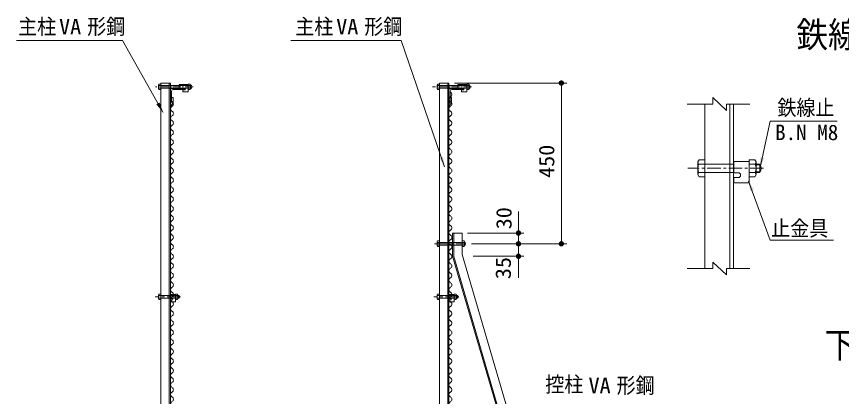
# Model space of a CAD drawing. Units: millimetres, scale not verified. Extents: x -4455 to 4455, y -3150 to 3150.
# Drawn here: x -437 to 1873, y 517 to 1581 of the extents above; entities that cross this region are included whole.
import ezdxf
from ezdxf.enums import TextEntityAlignment as Align

# ---------------------------------------------------------------- set-up
doc = ezdxf.new("R2010")
doc.units = ezdxf.units.MM
doc.header["$LTSCALE"] = 30
for name, pattern in [('DASHED', [7.5, 6, -1.5]), ('USER1', [2, 1.25, -0.25, 0.25, -0.25]), ('USER2', [1.125, 0.75, -0.125, 0.125, -0.125]), ('USER3', [4.7625, 3.175, -1.5875])]:
    doc.linetypes.add(name, pattern=pattern)
for name, color, linetype, lineweight in [('0-0_6文字', 3, 'Continuous', 9), ('0-2_1部材', 3, 'Continuous', 18), ('0-3_SUNPOU', 1, 'Continuous', 18), ('0-6_8部品', 7, 'Continuous', 18), ('0-7_7詳細', 7, 'Continuous', 18), ('0-9_2網', 4, 'Continuous', 18), ('0-A_AMI', 3, 'Continuous', 18), ('0-C_5寸法', 1, 'Continuous', 18)]:
    doc.layers.add(name, color=color, linetype=linetype, lineweight=lineweight)
doc.styles.add('ＭＳ ゴシック', font='')
doc.styles.get('ＭＳ ゴシック').set_extended_font_data('MS Gothic')

# ---------------------------------------------------------------- blocks, each defined once
blk = doc.blocks.new('M1')
at = {"layer": '0-3_SUNPOU'}
blk.add_line((-7.5, 0), (-57.86, 0), dxfattribs=at)
for points in [[(0, 0), (-7.5, 0), (-7.44, 0.94)], [(0, 0), (-7.44, -0.94), (-7.5, 0)], [(0, 0), (-7.44, 0.94), (-7.26, 1.87)], [(0, 0), (-7.26, -1.87), (-7.44, -0.94)], [(0, 0), (-7.26, 1.87), (-6.97, 2.76)], [(0, 0), (-6.97, -2.76), (-7.26, -1.87)], [(0, 0), (-6.97, 2.76), (-6.57, 3.61)], [(0, 0), (-6.57, -3.61), (-6.97, -2.76)], [(0, 0), (-6.57, 3.61), (-6.07, 4.41)], [(0, 0), (-6.07, -4.41), (-6.57, -3.61)], [(0, 0), (-6.07, 4.41), (-5.47, 5.13)], [(0, 0), (-5.47, -5.13), (-6.07, -4.41)], [(0, 0), (-5.47, 5.13), (-4.78, 5.78)], [(0, 0), (-4.78, -5.78), (-5.47, -5.13)], [(0, 0), (-4.78, 5.78), (-4.02, 6.33)], [(0, 0), (-4.02, -6.33), (-4.78, -5.78)], [(0, 0), (-4.02, 6.33), (-3.19, 6.79)], [(0, 0), (-3.19, -6.79), (-4.02, -6.33)], [(0, 0), (-3.19, 6.79), (-2.32, 7.13)], [(0, 0), (-2.32, -7.13), (-3.19, -6.79)], [(0, 0), (-2.32, 7.13), (-1.41, 7.37)], [(0, 0), (-1.41, -7.37), (-2.32, -7.13)], [(0, 0), (-1.41, 7.37), (-0.47, 7.49)], [(0, 0), (-0.47, -7.49), (-1.41, -7.37)], [(0, 0), (-0.47, 7.49), (0.47, 7.49)], [(0, 0), (0.47, -7.49), (-0.47, -7.49)], [(0, 0), (0.47, 7.49), (1.41, 7.37)], [(0, 0), (1.41, 7.37), (2.32, 7.13)], [(0, 0), (2.32, 7.13), (3.19, 6.79)], [(0, 0), (3.19, 6.79), (4.02, 6.33)], [(0, 0), (4.02, 6.33), (4.78, 5.78)], [(0, 0), (4.78, 5.78), (5.47, 5.13)], [(0, 0), (5.47, 5.13), (6.07, 4.41)], [(0, 0), (6.07, 4.41), (6.57, 3.61)], [(0, 0), (6.57, 3.61), (6.97, 2.76)], [(0, 0), (6.97, 2.76), (7.26, 1.87)], [(0, 0), (7.26, 1.87), (7.44, 0.94)], [(0, 0), (7.44, 0.94), (7.5, 0)], [(0, 0), (1.41, -7.37), (0.47, -7.49)], [(0, 0), (2.32, -7.13), (1.41, -7.37)], [(0, 0), (3.19, -6.79), (2.32, -7.13)], [(0, 0), (4.02, -6.33), (3.19, -6.79)], [(0, 0), (4.78, -5.78), (4.02, -6.33)], [(0, 0), (5.47, -5.13), (4.78, -5.78)], [(0, 0), (6.07, -4.41), (5.47, -5.13)], [(0, 0), (6.57, -3.61), (6.07, -4.41)], [(0, 0), (6.97, -2.76), (6.57, -3.61)], [(0, 0), (7.26, -1.87), (6.97, -2.76)], [(0, 0), (7.44, -0.94), (7.26, -1.87)], [(0, 0), (7.5, 0), (7.44, -0.94)]]:
    blk.add_solid(points, dxfattribs=at)
blk = doc.blocks.new('NAMIX13')
at = {"layer": '0-A_AMI'}
for centre, start, end in [((-106.7, -200), 298.07249, 61.92751), ((106.7, -600), 118.07249, 241.92751), ((106.7, -1400), 118.07249, 241.92751), ((-106.7, -1000), 298.07249, 61.92751), ((106.7, -2200), 118.07249, 241.92751), ((-106.7, -1800), 298.07249, 61.92751), ((-106.7, -2600), 298.07249, 61.92751), ((106.7, -3000), 118.07249, 241.92751), ((-106.7, -3400), 298.07249, 61.92751), ((106.7, -3800), 118.07249, 241.92751), ((-106.7, -4200), 298.07249, 61.92751), ((106.7, -4600), 118.07249, 241.92751), ((-106.7, -5000), 298.07249, 61.92751), ((106.7, -5400), 118.07249, 241.92751), ((106.7, -6200), 118.07249, 241.92751), ((-106.7, -5800), 298.07249, 61.92751), ((106.7, -7000), 118.07249, 241.92751), ((-106.7, -6600), 298.07249, 61.92751), ((106.7, -7800), 118.07249, 241.92751), ((-106.7, -7400), 298.07249, 61.92751), ((-106.7, -8200), 298.07249, 61.92751), ((106.7, -8600), 118.07249, 241.92751)]:
    blk.add_arc(centre, 226.7, start, end, dxfattribs=at)
blk = doc.blocks.new('NAMIX5')
at = {"layer": '0-A_AMI'}
for centre, start, end in [((53.3, -300), 118.07249, 241.92751), ((-53.3, -100), 298.07249, 61.92751), ((53.3, -700), 118.07249, 241.92751), ((-53.3, -500), 298.07249, 61.92751), ((53.3, -1100), 118.07249, 241.92751), ((-53.3, -900), 298.07249, 61.92751), ((-53.3, -1300), 298.07249, 61.92751), ((53.3, -1500), 118.07249, 241.92751), ((-53.3, -1700), 298.07249, 61.92751), ((53.3, -1900), 118.07249, 241.92751)]:
    blk.add_arc(centre, 113.3, start, end, dxfattribs=at)
blk = doc.blocks.new('NAMI')
at = {"layer": '0-A_AMI'}
for centre, start, end in [((-106.7, -200), 298.07249, 61.92751), ((106.7, -600), 118.07249, 241.92751)]:
    blk.add_arc(centre, 226.7, start, end, dxfattribs=at)

msp = doc.modelspace()

# ---------------------------------------------------------------- linework, layer by layer
at = {"layer": '0-0_6文字', "color": 7}
for points in [[(-436.9, 1513.47), (-140.62, 1513.47), (-27.09, 1312.92)], [(331.26, 1513.13), (639.46, 1513.13), (761.29, 1159.97)]]:
    msp.add_lwpolyline(points, dxfattribs=at)
for points in [[(-26.1, 1311.18), (-45.42, 1334.72), (-36.35, 1339.86)], [(761.94, 1158.08), (747.23, 1184.74), (757.08, 1188.14)]]:
    msp.add_solid(points, dxfattribs=at)
at = {"layer": '0-2_1部材', "color": 7, "lineweight": 9}
for p, q in [((-32.94, 1394.29), (-32.94, -675.71)), ((-32.94, 1394.29), (-5.94, 1394.29)), ((-9.44, 1394.29), (-9.44, -675.71)), ((-5.94, 1394.29), (-5.94, -675.71)), ((746.77, 1394.29), (746.77, -675.71)), ((746.77, 1394.29), (773.77, 1394.29)), ((770.27, 1394.29), (770.27, -675.71)), ((773.77, 1394.29), (773.77, -675.71)), ((-5.94, 1339.29), (-5.94, 1374.29)), ((-2.94, 1341.29), (-2.94, 1371.29)), ((-0.94, 1379.29), (34.06, 1379.29)), ((2.06, 1376.29), (32.06, 1376.29)), ((34.06, 1379.29), (34.06, 1378.29)), ((773.77, 1339.29), (773.77, 1374.29)), ((776.77, 1341.29), (776.77, 1371.29)), ((778.77, 1379.29), (813.77, 1379.29)), ((781.77, 1376.29), (811.77, 1376.29)), ((813.77, 1379.29), (813.77, 1378.29)), ((-5.94, 1335.85), (-2.66, 1341.26)), ((-5.94, 1328.14), (1.34, 1340.14)), ((1.34, 1354.26), (-2.66, 1354.26)), ((-2.66, 1354.26), (-2.66, 1341.26)), ((1.34, 1354.26), (1.34, 1340.14)), ((773.77, 1335.85), (777.04, 1341.26)), ((773.77, 1328.14), (781.04, 1340.14)), ((781.04, 1354.26), (781.04, 1340.14)), ((-5.94, 1339.29), (-4.94, 1339.29)), ((773.77, 1339.29), (774.77, 1339.29)), ((783.77, 974.29), (783.77, 909.29)), ((783.77, 974.29), (810.77, 974.29)), ((787.27, 974.29), (787.27, 908.36)), ((810.77, 974.29), (810.77, 913.85)), ((783.77, 909.29), (1173.77, -420.71)), ((787.27, 908.36), (1177.27, -421.64)), ((810.77, 913.85), (1200.77, -416.15))]:
    msp.add_line(p, q, dxfattribs=at)
at = {"layer": '0-2_1部材', "linetype": 'DASHED'}
msp.add_line((18.87, 1388.06), (43.87, 1388.06), dxfattribs=at)
at = {"layer": '0-2_1部材', "color": 1}
for p, q in [((968.28, 1004.29), (968.28, 1034.29)), ((968.28, 974.29), (968.28, 1004.29)), ((825.77, 974.29), (983.28, 974.29)), ((968.28, 974.29), (968.28, 944.29)), ((836.37, 944.29), (983.28, 944.29)), ((867.26, 944.29), (983.28, 944.29)), ((968.28, 944.29), (968.28, 909.29)), ((841.07, 909.29), (983.28, 909.29)), ((968.28, 914.29), (968.28, 884.29)), ((968.28, 879.29), (968.28, 849.29))]:
    msp.add_line(p, q, dxfattribs=at)
at = {"layer": '0-2_1部材', "color": 7, "lineweight": 9}
msp.add_lwpolyline([(781.04, 1354.26), (777.04, 1354.26), (777.04, 1341.26)], dxfattribs=at)
for centre, radius, start, end in [((-0.94, 1374.29), 5, 90, 180), ((2.06, 1371.29), 5, 90, 180), ((32.06, 1378.29), 2, 270, 0), ((778.77, 1374.29), 5, 90, 180), ((781.77, 1371.29), 5, 90, 180), ((811.77, 1378.29), 2, 270, 0), ((-4.94, 1341.29), 2, 270, 0), ((774.77, 1341.29), 2, 270, 0)]:
    msp.add_arc(centre, radius, start, end, dxfattribs=at)
at = {"layer": '0-6_8部品', "lineweight": 9}
for p, q in [((-39.34, 1389.66), (-38.23, 1391.58)), ((-39.34, 1377.82), (-39.34, 1389.66)), ((-38.65, 1387.74), (-32.94, 1387.74)), ((-38.23, 1391.58), (-32.94, 1391.58)), ((-32.94, 1375.9), (-32.94, 1391.58)), ((-32.94, 1387.74), (43.87, 1387.74)), ((18.87, 1390.06), (18.87, 1379.56)), ((49.16, 1391.58), (43.87, 1391.58)), ((43.87, 1375.9), (43.87, 1391.58)), ((49.58, 1387.74), (43.87, 1387.74)), ((50.27, 1389.66), (49.16, 1391.58)), ((50.27, 1377.82), (50.27, 1389.66)), ((740.37, 1389.66), (741.48, 1391.58)), ((740.37, 1377.82), (740.37, 1389.66)), ((741.05, 1387.74), (746.77, 1387.74)), ((741.48, 1391.58), (746.77, 1391.58)), ((746.77, 1375.9), (746.77, 1391.58)), ((746.77, 1387.74), (823.58, 1387.74)), ((798.58, 1390.06), (798.58, 1379.56)), ((798.58, 1390.06), (823.58, 1390.06)), ((828.87, 1391.58), (823.58, 1391.58)), ((823.58, 1375.9), (823.58, 1391.58)), ((823.58, 1390.06), (823.58, 1370.06)), ((829.29, 1387.74), (823.58, 1387.74)), ((829.98, 1389.66), (828.87, 1391.58)), ((829.98, 1377.82), (829.98, 1389.66)), ((-38.65, 1379.74), (-32.94, 1379.74)), ((-32.94, 1379.74), (43.87, 1379.74)), ((18.87, 1379.56), (33.62, 1379.56)), ((28.87, 1375.06), (33.62, 1375.06)), ((28.87, 1375.06), (28.87, 1370.06)), ((28.87, 1370.06), (43.87, 1370.06)), ((49.58, 1379.74), (43.87, 1379.74)), ((49.16, 1375.9), (43.87, 1375.9)), ((50.27, 1377.82), (49.16, 1375.9)), ((741.05, 1379.74), (746.77, 1379.74)), ((746.77, 1379.74), (823.58, 1379.74)), ((798.58, 1379.56), (813.33, 1379.56)), ((808.58, 1375.06), (813.33, 1375.06)), ((808.58, 1375.06), (808.58, 1370.06)), ((808.58, 1370.06), (823.58, 1370.06)), ((829.29, 1379.74), (823.58, 1379.74)), ((828.87, 1375.9), (823.58, 1375.9)), ((829.98, 1377.82), (828.87, 1375.9)), ((740.37, 950.21), (741.48, 952.13)), ((740.37, 938.37), (740.37, 950.21)), ((741.05, 948.29), (746.77, 948.29)), ((741.48, 952.13), (746.77, 952.13)), ((746.77, 936.45), (746.77, 952.13)), ((783.77, 948.29), (773.77, 948.29)), ((810.77, 936.45), (810.77, 952.13)), ((816.06, 952.13), (810.77, 952.13)), ((816.48, 948.29), (810.77, 948.29)), ((817.17, 950.21), (816.06, 952.13)), ((817.17, 938.37), (817.17, 950.21)), ((819.09, 948.29), (817.17, 948.29)), ((740.37, 938.37), (741.48, 936.45)), ((741.05, 940.29), (746.77, 940.29)), ((741.48, 936.45), (746.77, 936.45)), ((783.77, 940.29), (773.77, 940.29)), ((816.48, 940.29), (810.77, 940.29)), ((816.06, 936.45), (810.77, 936.45)), ((817.17, 938.37), (816.06, 936.45)), ((819.09, 940.29), (817.17, 940.29))]:
    msp.add_line(p, q, dxfattribs=at)
at = {"layer": '0-6_8部品', "color": 3, "linetype": 'DASHED'}
for p, q in [((798.58, 1388.06), (823.58, 1388.06)), ((-32.94, 799.72), (8.6, 799.72)), ((-32.94, 791.72), (8.6, 791.72)), ((746.77, 799.72), (788.31, 799.72)), ((746.77, 791.72), (788.31, 791.72))]:
    msp.add_line(p, q, dxfattribs=at)
at = {"layer": '0-6_8部品', "color": 1, "linetype": 'USER2'}
for p, q in [((57.29, 1383.74), (-48.26, 1383.74)), ((836.99, 1383.74), (727.62, 1383.74))]:
    msp.add_line(p, q, dxfattribs=at)
at = {"layer": '0-6_8部品', "color": 3, "linetype": 'USER3'}
for p, q in [((773.77, 948.29), (746.77, 948.29)), ((810.77, 948.29), (783.77, 948.29)), ((773.77, 940.29), (746.77, 940.29)), ((810.77, 940.29), (783.77, 940.29))]:
    msp.add_line(p, q, dxfattribs=at)
at = {"layer": '0-6_8部品', "color": 1, "linetype": 'USER1'}
for p, q in [((732.89, 944.29), (821.37, 944.29)), ((22.02, 795.72), (-48.81, 795.72)), ((801.73, 795.72), (730.89, 795.72))]:
    msp.add_line(p, q, dxfattribs=at)
at = {"layer": '0-6_8部品', "color": 3}
for p, q in [((-39.34, 801.64), (-38.23, 803.56)), ((-39.34, 789.8), (-39.34, 801.64)), ((-38.65, 799.72), (-32.94, 799.72)), ((-38.65, 791.72), (-32.94, 791.72)), ((-38.23, 803.56), (-32.94, 803.56)), ((-32.94, 787.88), (-32.94, 803.56)), ((-5.6, 802.04), (-5.6, 791.54)), ((-5.6, 802.04), (8.6, 802.04)), ((-5.6, 791.54), (-1.65, 791.54)), ((-5.6, 787.04), (-1.65, 787.04)), ((-5.6, 787.04), (-5.6, 782.04)), ((8.6, 787.88), (8.6, 803.56)), ((8.6, 802.04), (8.6, 782.04)), ((14.32, 799.72), (8.6, 799.72)), ((14.32, 791.72), (8.6, 791.72)), ((13.89, 787.88), (8.6, 787.88)), ((15, 789.8), (13.89, 787.88)), ((15, 789.8), (15, 801.64)), ((15, 799.72), (18.55, 799.72)), ((15, 798.92), (18.96, 798.92)), ((15, 792.52), (18.96, 792.52)), ((15, 791.72), (18.55, 791.72)), ((18.55, 791.72), (18.55, 799.72)), ((740.37, 801.64), (741.48, 803.56)), ((740.37, 789.8), (740.37, 801.64)), ((741.05, 799.72), (746.77, 799.72)), ((741.05, 791.72), (746.77, 791.72)), ((741.48, 803.56), (746.77, 803.56)), ((746.77, 787.88), (746.77, 803.56)), ((774.11, 802.04), (774.11, 791.54)), ((774.11, 802.04), (788.31, 802.04)), ((774.11, 791.54), (778.06, 791.54)), ((774.11, 787.04), (778.06, 787.04)), ((774.11, 787.04), (774.11, 782.04)), ((788.31, 787.88), (788.31, 803.56)), ((788.31, 802.04), (788.31, 782.04)), ((794.02, 799.72), (788.31, 799.72)), ((794.02, 791.72), (788.31, 791.72)), ((793.6, 787.88), (788.31, 787.88)), ((794.71, 789.8), (793.6, 787.88)), ((794.71, 789.8), (794.71, 801.64)), ((794.71, 799.72), (798.26, 799.72)), ((794.71, 798.92), (798.66, 798.92)), ((794.71, 792.52), (798.66, 792.52)), ((794.71, 791.72), (798.26, 791.72)), ((798.26, 791.72), (798.26, 799.72)), ((-5.6, 782.04), (8.6, 782.04)), ((774.11, 782.04), (788.31, 782.04))]:
    msp.add_line(p, q, dxfattribs=at)
at = {"layer": '0-6_8部品', "lineweight": 9}
for points in [[(18.87, 1390.06), (43.87, 1390.06), (43.87, 1370.06)], [(-39.34, 1377.82), (-38.23, 1375.9), (-32.94, 1375.9)], [(740.37, 1377.82), (741.48, 1375.9), (746.77, 1375.9)]]:
    msp.add_lwpolyline(points, dxfattribs=at)
at = {"layer": '0-6_8部品', "color": 3}
for points in [[(-39.34, 789.8), (-38.23, 787.88), (-32.94, 787.88)], [(15, 801.64), (13.89, 803.56), (8.6, 803.56)], [(740.37, 789.8), (741.48, 787.88), (746.77, 787.88)], [(794.71, 801.64), (793.6, 803.56), (788.31, 803.56)]]:
    msp.add_lwpolyline(points, dxfattribs=at)
at = {"layer": '0-6_8部品', "lineweight": 9}
for centre, radius, start, end in [((-36.31, 1389.66), 3.03, 180, 219.3382), ((-27.34, 1383.74), 12, 160.52878, 199.47122), ((47.24, 1389.66), 3.03, 320.6618, 0), ((38.27, 1383.74), 12, 340.52878, 19.47122), ((47.12, 1383.74), 6.71, 298.05542, 61.94458), ((743.4, 1389.66), 3.03, 180, 219.3382), ((752.37, 1383.74), 12, 160.52878, 199.47122), ((826.95, 1389.66), 3.03, 320.6618, 0), ((817.98, 1383.74), 12, 340.52878, 19.47122), ((826.82, 1383.74), 6.71, 298.05542, 61.94458), ((-36.31, 1377.82), 3.03, 140.6618, 180), ((33.62, 1377.31), 2.25, 270, 90), ((47.24, 1377.82), 3.03, 0, 39.3382), ((743.4, 1377.82), 3.03, 140.6618, 180), ((813.33, 1377.31), 2.25, 270, 90), ((826.95, 1377.82), 3.03, 0, 39.3382), ((743.4, 950.21), 3.03, 180, 219.3382), ((752.37, 944.29), 12, 160.52878, 199.47122), ((814.14, 950.21), 3.03, 320.6618, 0), ((805.17, 944.29), 12, 340.52878, 19.47122), ((807.78, 944.29), 12, 340.52878, 19.47122), ((743.4, 938.37), 3.03, 140.6618, 180), ((814.14, 938.37), 3.03, 0, 39.3382)]:
    msp.add_arc(centre, radius, start, end, dxfattribs=at)
at = {"layer": '0-6_8部品', "color": 3}
for centre, radius, start, end in [((-36.31, 801.64), 3.03, 180, 219.3382), ((-27.34, 795.72), 12, 160.52878, 199.47122), ((-36.31, 789.8), 3.03, 140.6618, 180), ((-1.65, 789.29), 2.25, 270, 90), ((11.97, 801.64), 3.03, 320.6618, 0), ((3, 795.72), 12, 340.52878, 19.47122), ((11.97, 789.8), 3.03, 0, 39.3382), ((11.63, 795.72), 8, 330, 30), ((743.4, 801.64), 3.03, 180, 219.3382), ((752.37, 795.72), 12, 160.52878, 199.47122), ((743.4, 789.8), 3.03, 140.6618, 180), ((778.06, 789.29), 2.25, 270, 90), ((791.68, 801.64), 3.03, 320.6618, 0), ((782.71, 795.72), 12, 340.52878, 19.47122), ((791.68, 789.8), 3.03, 0, 39.3382), ((791.33, 795.72), 8, 330, 30)]:
    msp.add_arc(centre, radius, start, end, dxfattribs=at)
at = {"layer": '0-7_7詳細', "color": 4}
for p, q in [((1511.93, 1335.54), (1511.93, 1353.54)), ((1550.7, 1317.54), (1511.93, 1353.54)), ((1511.93, 1335.54), (1440.36, 1335.54)), ((1550.7, 1335.54), (1615.97, 1335.54)), ((1550.7, 1335.54), (1550.7, 1317.54)), ((1550.7, 857.04), (1511.93, 893.04)), ((1511.93, 875.04), (1511.93, 893.04)), ((1511.93, 875.04), (1440.36, 875.04)), ((1550.7, 875.04), (1615.97, 875.04)), ((1550.7, 875.04), (1550.7, 857.04))]:
    msp.add_line(p, q, dxfattribs=at)
at = {"layer": '0-7_7詳細', "lineweight": 9}
for p, q in [((1489.53, 1335.54), (1489.53, 875.04)), ((1560.03, 1335.54), (1560.03, 875.04)), ((1570.53, 1335.54), (1570.53, 875.04)), ((1470.33, 1173.33), (1473.65, 1179.09)), ((1473.65, 1179.09), (1489.53, 1179.09)), ((1489.53, 1132.05), (1489.53, 1179.09)), ((1614.15, 1132.05), (1614.15, 1179.09)), ((1630.02, 1179.09), (1614.15, 1179.09)), ((1633.35, 1173.33), (1630.02, 1179.09)), ((1470.33, 1137.81), (1470.33, 1173.33)), ((1472.39, 1167.57), (1489.53, 1167.57)), ((1571.55, 1174.53), (1571.55, 1143.03)), ((1571.55, 1174.53), (1614.15, 1174.53)), ((1614.15, 1174.53), (1614.15, 1114.53)), ((1631.29, 1167.57), (1614.15, 1167.57)), ((1633.35, 1137.81), (1633.35, 1173.33)), ((1633.35, 1167.57), (1644.01, 1167.57)), ((1644.01, 1143.57), (1644.01, 1167.57)), ((1470.33, 1137.81), (1473.65, 1132.05)), ((1472.39, 1143.57), (1489.53, 1143.57)), ((1473.65, 1132.05), (1489.53, 1132.05)), ((1571.55, 1143.03), (1583.4, 1143.03)), ((1631.29, 1143.57), (1614.15, 1143.57)), ((1633.35, 1143.57), (1644.01, 1143.57)), ((1570.53, 1007.21), (1570.53, 1127.21)), ((1571.55, 1129.53), (1571.55, 1114.53)), ((1571.55, 1129.53), (1583.4, 1129.53)), ((1571.55, 1114.53), (1614.15, 1114.53))]:
    msp.add_line(p, q, dxfattribs=at)
at = {"layer": '0-7_7詳細', "color": 1, "linetype": 'USER1'}
msp.add_line((1654.4, 1155.57), (1441.91, 1155.57), dxfattribs=at)
at = {"layer": '0-7_7詳細', "color": 3, "linetype": 'DASHED'}
for p, q in [((1489.53, 1167.57), (1571.55, 1167.57)), ((1489.53, 1143.57), (1571.55, 1143.57))]:
    msp.add_line(p, q, dxfattribs=at)
at = {"layer": '0-7_7詳細', "color": 1}
for p, q in [((1633.35, 1165.17), (1645.22, 1165.17)), ((1633.35, 1145.97), (1645.22, 1145.97))]:
    msp.add_line(p, q, dxfattribs=at)
for points in [[(1859.97, 1287.53), (1672.78, 1287.53), (1644.43, 1157.52)], [(1849.73, 954.03), (1672.78, 954.03), (1612.56, 1119.55)]]:
    msp.add_lwpolyline(points, dxfattribs=at)
at = {"layer": '0-7_7詳細', "lineweight": 9}
msp.add_lwpolyline([(1633.35, 1137.81), (1630.02, 1132.05), (1614.15, 1132.05)], dxfattribs=at)
for centre, radius, start, end in [((1479.41, 1173.33), 9.09, 180, 219.3382), ((1506.33, 1155.57), 36, 160.52878, 199.47122), ((1624.26, 1173.33), 9.09, 320.6618, 0), ((1597.35, 1155.57), 36, 340.52878, 19.47122), ((1623.22, 1155.57), 24, 330, 30), ((1479.41, 1137.81), 9.09, 140.6618, 180), ((1583.4, 1136.28), 6.75, 270, 90), ((1624.26, 1137.81), 9.09, 0, 39.3382)]:
    msp.add_arc(centre, radius, start, end, dxfattribs=at)
at = {"layer": '0-7_7詳細', "color": 1}
for points in [[(1644.01, 1155.57), (1645.31, 1185.99), (1655.49, 1183.77)], [(1611.87, 1121.43), (1627.03, 1095.01), (1617.24, 1091.45)]]:
    msp.add_solid(points, dxfattribs=at)
at = {"layer": '0-C_5寸法'}
for p, q in [((788.77, 1394.29), (1103.28, 1394.29)), ((1088.28, 974.29), (1088.28, 1364.29)), ((836.37, 944.29), (1103.28, 944.29))]:
    msp.add_line(p, q, dxfattribs=at)

# ---------------------------------------------------------------- block references
at = {"layer": '0-2_1部材'}
for p, rotation in [((968.28, 974.29), 270), ((968.28, 944.29), 270), ((968.28, 944.29), 90), ((968.28, 909.29), 90)]:
    msp.add_blockref('M1', p, dxfattribs=dict(at, rotation=rotation))
at = {"layer": '0-9_2網'}
for name, p, xscale, yscale in [('NAMIX5', (777.61, 1368.88), 0.06666667, 0.06666667), ('NAMI', (-1.61, 1342.3), 0.03333333, 0.03333333), ('NAMI', (-1.61, 1315.63), 0.03333333, 0.03333333), ('NAMIX5', (-1.61, 1288.97), 0.06666667, 0.06666667), ('NAMI', (777.61, 1235.54), 0.03333333, 0.03333333), ('NAMI', (777.61, 1208.88), 0.03333333, 0.03333333), ('NAMI', (777.61, 1182.21), 0.03333333, 0.03333333), ('NAMIX5', (-1.61, 1155.63), 0.06666667, 0.06666667), ('NAMIX5', (777.61, 1155.54), 0.06666667, 0.06666667), ('NAMIX13', (-1.61, 1022.3), 0.03333333, 0.03333333), ('NAMIX13', (777.61, 1022.21), 0.03333333, 0.03333333), ('NAMIX13', (-1.61, 728.97), 0.03333333, 0.03333333), ('NAMIX13', (777.61, 728.88), 0.03333333, 0.03333333)]:
    msp.add_blockref(name, p, dxfattribs=dict(at, xscale=xscale, yscale=yscale))
at = {"layer": '0-C_5寸法'}
for p, rotation in [((1088.28, 1394.29), 90), ((1088.28, 944.29), 270)]:
    msp.add_blockref('M1', p, dxfattribs=dict(at, rotation=rotation))

# ---------------------------------------------------------------- texts
at = {"layer": '0-0_6文字', "style": 'ＭＳ ゴシック'}
for s, width, p in [('VA', 1.05, (-317.74, 1517.67)), ('VA', 1.05, (458.17, 1517.67)), ('控柱', 0.9, (1043.39, 516.18)), ('VA', 1.05, (1164.42, 512.78))]:
    msp.add_text(s, height=43.33, dxfattribs=dict(at, width=width)).set_placement(p, align=Align.BOTTOM_LEFT)
at = {"layer": '0-2_1部材', "style": 'ＭＳ ゴシック', "width": 0.9}
for s, p in [('主柱', (-432.33, 1517.83)), ('形鋼', (-239.11, 1517.83)), ('主柱', (343.57, 1517.83)), ('形鋼', (536.79, 1517.83)), ('形鋼', (1243.04, 512.95))]:
    msp.add_text(s, height=43.33, dxfattribs=at).set_placement(p, align=Align.BOTTOM_LEFT)
at = {"layer": '0-2_1部材', "style": 'ＭＳ ゴシック', "width": 1.05}
for s, p in [('30', (962.07, 984.89)), ('35', (960.1, 845.32))]:
    msp.add_text(s, height=43.33, rotation=90, dxfattribs=at).set_placement(p, align=Align.BOTTOM_LEFT)
at = {"layer": '0-7_7詳細', "style": 'ＭＳ ゴシック', "width": 0.9}
for s, p in [('鉄線取付詳細', (1746.27, 1472.14)), ('下胴縁取付詳細', (1825.34, 603.48))]:
    msp.add_text(s, height=72.14, dxfattribs=at).set_placement(p, align=Align.BOTTOM_LEFT)
at = {"layer": '0-7_7詳細', "color": 3, "style": 'ＭＳ ゴシック', "width": 0.9}
for s, p in [('鉄線止', (1693.25, 1290.73)), ('止金具', (1675.81, 953.09))]:
    msp.add_text(s, height=43.33, dxfattribs=at).set_placement(p, align=Align.BOTTOM_LEFT)
at = {"layer": '0-7_7詳細', "color": 3, "style": 'ＭＳ ゴシック'}
msp.add_text('B.N M8', height=43.33, dxfattribs=at).set_placement((1686.69, 1221.52), align=Align.BOTTOM_LEFT)
at = {"layer": '0-C_5寸法', "color": 3, "style": 'ＭＳ ゴシック', "width": 1.05}
msp.add_text('450', height=43.33, rotation=90, dxfattribs=at).set_placement((1081.61, 1128.79), align=Align.BOTTOM_LEFT)

doc.saveas('drawing.dxf')
